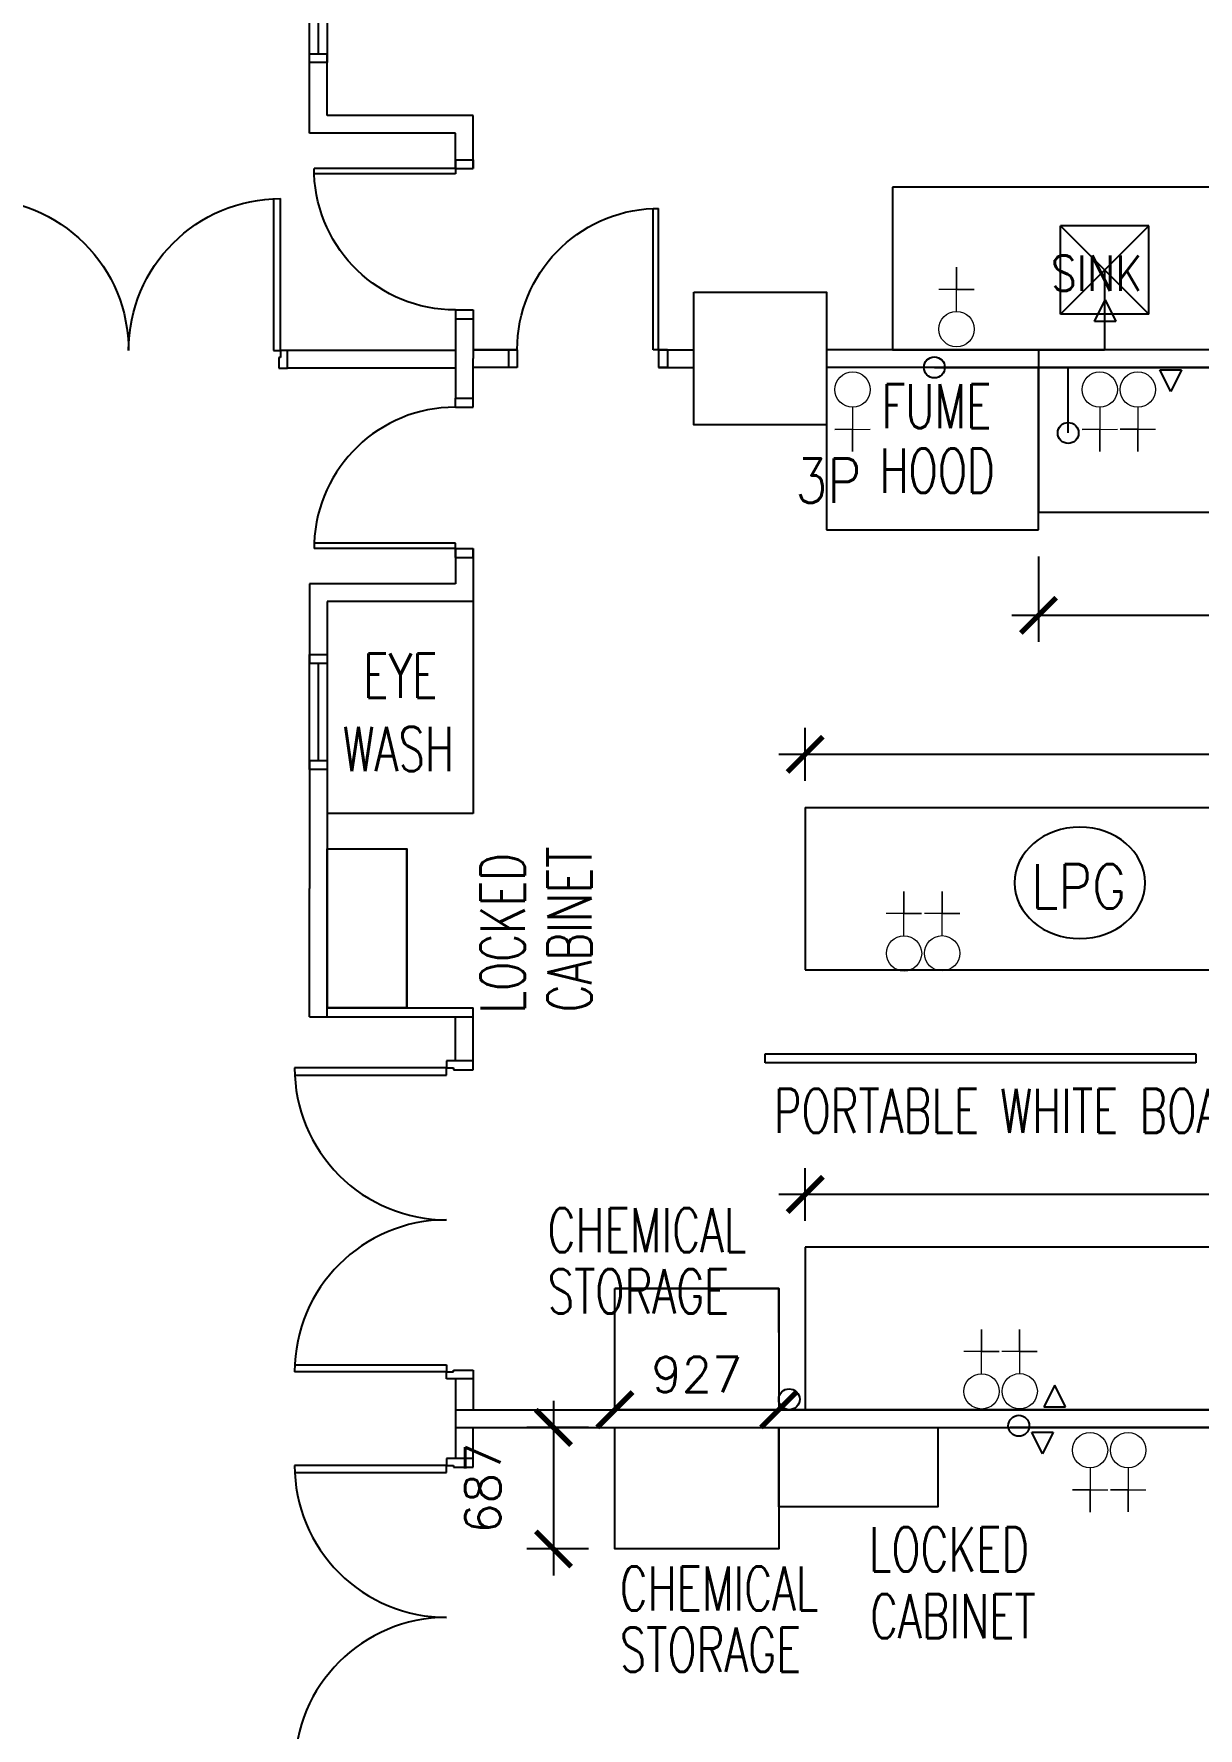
# Model space of a CAD drawing. Extents: x 2332957 to 2465864, y -1012926 to -914299.
# Drawn here: x 2416672 to 2423262, y -964489 to -954900 of the extents above; entities that cross this region are included whole.
import ezdxf
from ezdxf.enums import TextEntityAlignment as Align

# ---------------------------------------------------------------- set-up
doc = ezdxf.new("R2010")
doc.units = 0
doc.header["$LTSCALE"] = 15
doc.header["$MEASUREMENT"] = 0
doc.header["$PDMODE"] = 34
doc.layers.get('0').update_dxf_attribs({"linetype": 'CONTINUOUS'})
doc.layers.get('DEFPOINTS').update_dxf_attribs({"linetype": 'CONTINUOUS'})
for name, color, linetype in [('-HR', 4, 'CONTINUOUS'), ('COL', 3, 'CONTINUOUS'), ('DOOR', 5, 'CONTINUOUS'), ('DR', 7, 'CONTINUOUS'), ('DR-T', 7, 'CONTINUOUS'), ('DRAIN', 7, 'CONTINUOUS'), ('FURN', 7, 'CONTINUOUS'), ('LEG-T', 7, 'CONTINUOUS'), ('LINE', 7, 'CONTINUOUS'), ('partition', 7, 'CONTINUOUS'), ('stair', 7, 'CONTINUOUS'), ('WALL', 2, 'CONTINUOUS')]:
    doc.layers.add(name, color=color, linetype=linetype)
doc.layers.add('-POWER', color=31, linetype='CONTINUOUS', lineweight=9)
doc.styles.add('ROMANS', font='romans')
doc.styles.get("Standard").update_dxf_attribs({"font": 'ROMANS.SHX'})
doc.dimstyles.new('STANDARD$0', dxfattribs={"dimscale": 0, "dimtxt": 8, "dimasz": 6, "dimexe": 1, "dimexo": 1, "dimgap": 3, "dimtad": 1, "dimdec": 0, "dimlfac": -1, "dimrnd": 1, "dimzin": 0, "dimdsep": 46, "dimtxsty": 'Standard', "dimcen": 0, "dimclrd": 5, "dimclre": 250, "dimadec": 0, "dimazin": 0, "dimtfac": 1, "dimtdec": 4, "dimtofl": 0, "dimtmove": 0, "dimatfit": 3, "dimfxl": 1, "dimtolj": 1, "dimtzin": 0, "dimarcsym": 0})

# ---------------------------------------------------------------- blocks, each defined once
blk = doc.blocks.new('FG')
at = {"layer": 'LINE', "linetype": 'Continuous'}
for points in [[(0, 0), (50, 0), (50, 100), (0, 100)], [(600, 0), (650, 0), (650, 100), (600, 100)]]:
    blk.add_lwpolyline(points, close=True, dxfattribs=at)
at = {"layer": 'LINE', "color": 5, "linetype": 'Continuous'}
for points in [[(600, 100), (50, 100)], [(50, 0), (600, 0)]]:
    blk.add_lwpolyline(points, dxfattribs=at)
at = {"layer": 'LINE', "color": 1, "linetype": 'Continuous'}
blk.add_lwpolyline([(50, 50), (600, 50)], dxfattribs=at)
blk = doc.blocks.new('D900')
at = {"layer": 'DOOR', "color": 7}
for p, q in [((50, 100), (50, 899.4)), ((80, 899.4), (50, 899.4)), ((80, 100), (80, 899.4)), ((0, 100), (0, 0)), ((0, 100), (50, 100)), ((50, 100), (50, 0)), ((50, 100), (80, 100)), ((850, 100), (850, 0)), ((850, 100), (900, 100)), ((900, 100), (900, 0)), ((0, 0), (50, 0)), ((850, 0), (900, 0))]:
    blk.add_line(p, q, dxfattribs=at)
blk.add_arc((50, 100), 800, 0, 87.8509, dxfattribs=at)
blk = doc.blocks.new('D1800-A')
at = {"layer": 'DR'}
for p, q in [((0, 0), (100, 0)), ((0, -50), (0, 0)), ((100, 0), (100, -40)), ((60, -50), (0, -50)), ((100, -40), (60, -40)), ((60, -40), (60, -50)), ((100, -40), (960, -40)), ((100, -80), (100, -40)), ((959.1, -80), (100, -80)), ((959.1, -1720), (100, -1720)), ((100, -1720), (100, -1760)), ((60, -1750), (0, -1750)), ((0, -1750), (0, -1800)), ((0, -1800), (100, -1800)), ((60, -1760), (60, -1750)), ((100, -1760), (60, -1760)), ((100, -1760), (960, -1760)), ((100, -1800), (100, -1760))]:
    blk.add_line(p, q, dxfattribs=at)
for centre, start, end in [((100, -40), 270.00007, 0), ((100, -1760), 0, 90)]:
    blk.add_arc(centre, 860, start, end, dxfattribs=at)
blk = doc.blocks.new('DR-1800-B')
at = {"layer": 'DR'}
for p, q in [((-50, 0), (0, 0)), ((0, 0), (0, -150)), ((-1800, 0), (-1800, -150)), ((-1750, 0), (-1800, 0)), ((-1750, -110), (-1750, 0)), ((-50, -110), (-50, 0)), ((-1800, -150), (-1760, -150)), ((-1760, -150), (-1760, -110)), ((-1760, -110), (-1750, -110)), ((-1760, -150), (-1760, -1010)), ((-1720, -150), (-1760, -150)), ((-1720, -1009.1), (-1720, -150)), ((-80, -1009.1), (-80, -150)), ((-80, -150), (-40, -150)), ((-40, -110), (-50, -110)), ((-40, -150), (-40, -110)), ((-40, -150), (-40, -1010)), ((0, -150), (-40, -150))]:
    blk.add_line(p, q, dxfattribs=at)
for centre, start, end in [((-1760, -150), 270, 0), ((-40, -150), 180.00007, 270)]:
    blk.add_arc(centre, 860, start, end, dxfattribs=at)
blk = doc.blocks.new('_ARCHTICK')
at = {"color": 0, "linetype": 'ByBlock', "const_width": 0.15}
blk.add_lwpolyline([(-0.5, -0.5), (0.5, 0.5)], dxfattribs=at)
blk = doc.blocks.new('*D356')
at = {"layer": 'DEFPOINTS', "color": 0, "linetype": 'Continuous', "transparency": 16777216}
for p in [(2422357.9, -957707.5), (2429037.9, -957707.5), (2422357.9, -958191)]:
    blk.add_point(p, dxfattribs=at)
at = {"layer": 'FURN', "color": 7, "linetype": 'Continuous', "lineweight": -2, "transparency": 16777216}
for p, q in [((2422357.9, -957857.5), (2422357.9, -958341)), ((2429037.9, -957857.5), (2429037.9, -958341)), ((2429187.9, -958191), (2422207.9, -958191))]:
    blk.add_line(p, q, dxfattribs=at)
at = {"layer": 'FURN', "color": 7, "linetype": 'Continuous', "lineweight": -2, "transparency": 16777216, "xscale": 200, "yscale": 200, "zscale": 200, "rotation": 180}
blk.add_blockref('_ARCHTICK', (2422357.9, -958191), dxfattribs=at)
at = {"layer": 'FURN', "color": 7, "linetype": 'Continuous', "lineweight": -2, "transparency": 16777216, "xscale": 200, "yscale": 200, "zscale": 200}
blk.add_blockref('_ARCHTICK', (2429037.9, -958191), dxfattribs=at)
at = {"layer": 'FURN', "color": 7, "linetype": 'Continuous', "transparency": 16777216, "insert": (2425697.9, -957991), "char_height": 200, "attachment_point": 5, "style": 'ROMANS'}
blk.add_mtext('\\A1;6680', dxfattribs=at)
blk = doc.blocks.new('*D359')
at = {"layer": 'DEFPOINTS', "color": 0, "linetype": 'Continuous', "transparency": 16777216}
for p in [(2428287.9, -958977), (2421037.9, -959277.5), (2428287.9, -959277.5)]:
    blk.add_point(p, dxfattribs=at)
at = {"layer": 'FURN', "color": 7, "linetype": 'Continuous', "lineweight": -2, "transparency": 16777216}
for p, q in [((2421037.9, -959127.5), (2421037.9, -958827)), ((2428287.9, -959127.5), (2428287.9, -958827)), ((2420887.9, -958977), (2428437.9, -958977))]:
    blk.add_line(p, q, dxfattribs=at)
at = {"layer": 'FURN', "color": 7, "linetype": 'Continuous', "lineweight": -2, "transparency": 16777216, "xscale": 200, "yscale": 200, "zscale": 200, "rotation": 180}
blk.add_blockref('_ARCHTICK', (2421037.9, -958977), dxfattribs=at)
at = {"layer": 'FURN', "color": 7, "linetype": 'Continuous', "lineweight": -2, "transparency": 16777216, "xscale": 200, "yscale": 200, "zscale": 200}
blk.add_blockref('_ARCHTICK', (2428287.9, -958977), dxfattribs=at)
at = {"layer": 'FURN', "color": 7, "linetype": 'Continuous', "transparency": 16777216, "insert": (2424662.9, -958777), "char_height": 200, "attachment_point": 5, "style": 'ROMANS'}
blk.add_mtext('\\A1;7250', dxfattribs=at)
blk = doc.blocks.new('*D361')
at = {"layer": 'DEFPOINTS', "color": 0, "linetype": 'Continuous', "transparency": 16777216}
for p in [(2421037.9, -961469), (2421037.9, -961767.5), (2429037.9, -961767.5)]:
    blk.add_point(p, dxfattribs=at)
at = {"layer": 'FURN', "color": 7, "linetype": 'Continuous', "lineweight": -2, "transparency": 16777216}
for p, q in [((2421037.9, -961617.5), (2421037.9, -961319)), ((2429037.9, -961617.5), (2429037.9, -961319)), ((2429187.9, -961469), (2420887.9, -961469))]:
    blk.add_line(p, q, dxfattribs=at)
at = {"layer": 'FURN', "color": 7, "linetype": 'Continuous', "lineweight": -2, "transparency": 16777216, "xscale": 200, "yscale": 200, "zscale": 200, "rotation": 180}
blk.add_blockref('_ARCHTICK', (2421037.9, -961469), dxfattribs=at)
at = {"layer": 'FURN', "color": 7, "linetype": 'Continuous', "lineweight": -2, "transparency": 16777216, "xscale": 200, "yscale": 200, "zscale": 200}
blk.add_blockref('_ARCHTICK', (2429037.9, -961469), dxfattribs=at)
at = {"layer": 'FURN', "color": 7, "linetype": 'Continuous', "transparency": 16777216, "insert": (2425037.9, -961269), "char_height": 200, "attachment_point": 5, "style": 'ROMANS'}
blk.add_mtext('\\A1;8000', dxfattribs=at)
blk = doc.blocks.new('*D362')
at = {"layer": 'DEFPOINTS', "color": 0, "linetype": 'Continuous', "transparency": 16777216}
for p in [(2419960.9, -962787.5), (2419613, -963475), (2419960.9, -963475)]:
    blk.add_point(p, dxfattribs=at)
at = {"layer": 'FURN', "color": 7, "linetype": 'Continuous', "lineweight": -2, "transparency": 16777216}
for p, q in [((2419613, -962637.5), (2419613, -963625)), ((2419810.9, -962787.5), (2419463, -962787.5)), ((2419810.9, -963475), (2419463, -963475))]:
    blk.add_line(p, q, dxfattribs=at)
at = {"layer": 'FURN', "color": 7, "linetype": 'Continuous', "lineweight": -2, "transparency": 16777216, "xscale": 200, "yscale": 200, "zscale": 200}
for p, rotation in [((2419613, -962787.5), 90), ((2419613, -963475), 270)]:
    blk.add_blockref('_ARCHTICK', p, dxfattribs=dict(at, rotation=rotation))
at = {"layer": 'FURN', "color": 7, "linetype": 'Continuous', "transparency": 16777216, "insert": (2419213, -963131.2), "char_height": 200, "attachment_point": 5, "rotation": 90, "style": 'ROMANS'}
blk.add_mtext('\\A1;687', dxfattribs=at)
blk = doc.blocks.new('*D363')
at = {"layer": 'DEFPOINTS', "color": 0, "linetype": 'Continuous', "transparency": 16777216}
for p in [(2420887.9, -962687.5), (2420887.9, -962687.5), (2419960.9, -962787.5)]:
    blk.add_point(p, dxfattribs=at)
at = {"layer": 'FURN', "color": 7, "linetype": 'Continuous', "lineweight": -2, "transparency": 16777216}
for p, q in [((2419960.9, -962637.5), (2419960.9, -962537.5)), ((2419810.9, -962687.5), (2421037.9, -962687.5)), ((2420887.9, -962837.5), (2420887.9, -962837.5))]:
    blk.add_line(p, q, dxfattribs=at)
at = {"layer": 'FURN', "color": 7, "linetype": 'Continuous', "lineweight": -2, "transparency": 16777216, "xscale": 200, "yscale": 200, "zscale": 200, "rotation": 180}
blk.add_blockref('_ARCHTICK', (2419960.9, -962687.5), dxfattribs=at)
at = {"layer": 'FURN', "color": 7, "linetype": 'Continuous', "lineweight": -2, "transparency": 16777216, "xscale": 200, "yscale": 200, "zscale": 200}
blk.add_blockref('_ARCHTICK', (2420887.9, -962687.5), dxfattribs=at)
at = {"layer": 'FURN', "color": 7, "linetype": 'Continuous', "transparency": 16777216, "insert": (2420424.4, -962487.5), "char_height": 200, "attachment_point": 5, "style": 'ROMANS'}
blk.add_mtext('\\A1;927', dxfattribs=at)

msp = doc.modelspace()

# ---------------------------------------------------------------- linework, layer by layer
at = {"layer": '-HR', "color": 0, "linetype": 'Continuous'}
for p, q in [((2422357.9, -956787.5), (2421157.9, -956787.5)), ((2421157.9, -956787.5), (2421157.9, -957707.5)), ((2422357.9, -957707.5), (2422357.9, -956787.5)), ((2421157.9, -957707.5), (2422357.9, -957707.5)), ((2418332.9, -959512.5), (2418332.9, -960412.5)), ((2418232.9, -960462.5), (2419157.9, -960462.5)), ((2418332.9, -960412.5), (2419157.9, -960412.5)), ((2418332.9, -960412.5), (2418782.9, -960412.5)), ((2419057.9, -960593), (2419057.9, -960462.5)), ((2419157.9, -960712.5), (2419157.9, -960412.5)), ((2419057.9, -960712.5), (2419057.9, -960593)), ((2420987.9, -962687.5), (2420887.9, -962687.5)), ((2421037.9, -962687.5), (2420987.9, -962687.5))]:
    msp.add_line(p, q, dxfattribs=at)
at = {"layer": '-POWER', "color": 0, "linetype": 'Continuous'}
for p, q in [((2421894.4, -956470.8), (2421894.1, -956220.8)), ((2421894.1, -956220.8), (2421894.3, -956345.8)), ((2421994.3, -956345.7), (2421794.3, -956345.9)), ((2421894.3, -956345.8), (2421994.3, -956345.7)), ((2421306.1, -957013), (2421306.4, -957263)), ((2422705.1, -957013), (2422705.4, -957263)), ((2422920.8, -957012.8), (2422921.1, -957262.8)), ((2421206.2, -957138.1), (2421406.2, -957137.9)), ((2421306.2, -957138), (2421206.2, -957138.1)), ((2421306.4, -957263), (2421306.2, -957138)), ((2422605.2, -957138.1), (2422805.2, -957137.9)), ((2422705.2, -957138), (2422605.2, -957138.1)), ((2422705.4, -957263), (2422705.2, -957138)), ((2422820.9, -957137.9), (2423020.9, -957137.7)), ((2422920.9, -957137.8), (2422820.9, -957137.9)), ((2422921.1, -957262.8), (2422920.9, -957137.8)), ((2421597.1, -960004), (2421596.9, -959754)), ((2421596.9, -959754), (2421597, -959879)), ((2421812.8, -960003.8), (2421812.5, -959753.8)), ((2421812.5, -959753.8), (2421812.7, -959878.8)), ((2421697, -959878.9), (2421497, -959879.1)), ((2421597, -959879), (2421697, -959878.9)), ((2421912.7, -959878.7), (2421712.7, -959878.9)), ((2421812.7, -959878.8), (2421912.7, -959878.7)), ((2422036.2, -962483.1), (2422035.9, -962233.1)), ((2422035.9, -962233.1), (2422036, -962358.1)), ((2422251.9, -962482.8), (2422251.6, -962232.8)), ((2422251.6, -962232.8), (2422251.7, -962357.8)), ((2422136, -962357.9), (2421936, -962358.2)), ((2422036, -962358.1), (2422136, -962357.9)), ((2422351.7, -962357.7), (2422151.7, -962357.9)), ((2422251.7, -962357.8), (2422351.7, -962357.7)), ((2422650.1, -963016), (2422650.4, -963266)), ((2422865.8, -963015.8), (2422866.1, -963265.8)), ((2422550.2, -963141.1), (2422750.2, -963140.9)), ((2422650.2, -963141), (2422550.2, -963141.1)), ((2422650.4, -963266), (2422650.2, -963141)), ((2422765.9, -963140.9), (2422965.9, -963140.7)), ((2422865.9, -963140.8), (2422765.9, -963140.9)), ((2422866.1, -963265.8), (2422865.9, -963140.8))]:
    msp.add_line(p, q, dxfattribs=at)
for centre in [(2421894.5, -956570.8), (2421306, -956913), (2422705, -956913), (2422920.7, -956912.8), (2421597.2, -960104), (2421812.9, -960103.8), (2422036.3, -962583.1), (2422252, -962582.8), (2422650, -962916), (2422865.7, -962915.8)]:
    msp.add_circle(centre, 100, dxfattribs=at)
at = {"color": 0, "linetype": 'Continuous'}
for p, q in [((2419157.9, -955362.5), (2418332.9, -955362.5)), ((2419157.9, -955662.5), (2419157.9, -955362.5)), ((2419057.9, -955462.5), (2418232.9, -955462.5)), ((2419057.9, -955662.5), (2419057.9, -955462.5)), ((2419057.9, -956692), (2418107.9, -956692)), ((2420207.9, -956687.5), (2420407.9, -956687.5)), ((2419057.9, -956792), (2418107.9, -956792)), ((2419057.9, -957812.5), (2419057.9, -958012.5)), ((2419157.9, -957812.5), (2419157.9, -958112.5)), ((2419057.9, -958012.5), (2418232.9, -958012.5)), ((2419157.9, -958112.5), (2418332.9, -958112.5))]:
    msp.add_line(p, q, dxfattribs=at)
at = {"layer": 'COL', "color": 0}
msp.add_lwpolyline([(2420407.9, -956362.5), (2421157.9, -956362.5), (2421157.9, -957112.5), (2420407.9, -957112.5)], close=True, dxfattribs=at)
at = {"layer": 'DR', "color": 0}
for p, q in [((2418232.9, -959012.5), (2418232.9, -959737.5)), ((2418332.9, -959012.5), (2418332.9, -959737.5)), ((2418232.9, -960462.5), (2418232.9, -959737.5)), ((2418332.9, -960462.5), (2418332.9, -959737.5))]:
    msp.add_line(p, q, dxfattribs=at)
at = {"layer": 'DRAIN', "color": 7, "linetype": 'Continuous'}
for p, q in [((2422732.9, -956235.6), (2422732.9, -956687.5)), ((2422675, -956527.6), (2422736, -956405.6)), ((2422736, -956405.6), (2422797, -956527.6)), ((2422797, -956527.6), (2422675, -956527.6)), ((2421769, -956787.5), (2430282.9, -956787.5)), ((2423107, -956924), (2423046, -956802)), ((2423046, -956802), (2423168, -956802)), ((2423168, -956802), (2423107, -956924)), ((2422450, -962549), (2422389, -962671)), ((2422511, -962671), (2422450, -962549)), ((2430282.9, -962687.5), (2421037.9, -962687.5)), ((2422389, -962671), (2422511, -962671)), ((2430282.9, -962787.5), (2422199, -962787.5)), ((2422380.9, -962936.4), (2422320, -962814.3)), ((2422320, -962814.3), (2422442, -962814.5)), ((2422442, -962814.5), (2422380.9, -962936.4))]:
    msp.add_line(p, q, dxfattribs=at)
at = {"layer": 'DRAIN', "color": 0}
msp.add_line((2430282.9, -956787.5), (2421157.9, -956787.5), dxfattribs=at)
at = {"layer": 'DRAIN', "color": 0, "linetype": 'Continuous'}
for p, q in [((2422526.4, -957158.6), (2422526.4, -956787.5)), ((2419157.9, -958112.5), (2419157.9, -959312.5)), ((2419157.9, -959312.5), (2418332.9, -959312.5))]:
    msp.add_line(p, q, dxfattribs=at)
at = {"layer": 'DRAIN', "color": 7}
msp.add_line((2419057.9, -962687.5), (2430282.9, -962687.5), dxfattribs=at)
at = {"layer": 'DRAIN', "color": 1, "linetype": 'Continuous'}
msp.add_line((2421037.9, -962687.5), (2420887.9, -962687.5), dxfattribs=at)
at = {"layer": 'DRAIN', "color": 7, "linetype": 'Continuous'}
for centre in [(2421769, -956787.5), (2422247, -962778.1)]:
    msp.add_circle(centre, 59.4, dxfattribs=at)
at = {"layer": 'DRAIN', "color": 0, "linetype": 'Continuous'}
msp.add_circle((2422526.4, -957158.6), 59.4, dxfattribs=at)
at = {"layer": 'DRAIN', "color": 1, "linetype": 'Continuous'}
msp.add_circle((2420947.4, -962628.1), 59.4, dxfattribs=at)
at = {"layer": 'DRAIN', "color": 0, "linetype": 'Continuous', "extrusion": (0, 0, -1)}
msp.add_ellipse((2422592.4, -959704.6), major_axis=(369.6, 0), ratio=0.853484, dxfattribs=at)
at = {"layer": 'FURN', "color": 0, "linetype": 'Continuous'}
for p, q in [((2429532.9, -955767.5), (2421532.9, -955767.5)), ((2421532.9, -955767.5), (2421532.9, -956687.5)), ((2422482.9, -956485.6), (2422482.9, -955985.6)), ((2422482.9, -955985.6), (2422982.9, -956485.6)), ((2422482.9, -956485.6), (2422982.9, -955985.6)), ((2422982.9, -956485.6), (2422482.9, -955985.6)), ((2422982.9, -955985.6), (2422482.9, -955985.6)), ((2422982.9, -956485.6), (2422982.9, -955985.6)), ((2422982.9, -956485.6), (2422482.9, -956485.6)), ((2421532.9, -956687.5), (2422732.9, -956687.5)), ((2422357.9, -956687.5), (2422357.9, -957607.5)), ((2420207.9, -956787.5), (2420407.9, -956787.5)), ((2422357.9, -957707.5), (2422357.9, -956787.5)), ((2422357.9, -957607.5), (2429037.9, -957607.5)), ((2421037.9, -959277.5), (2428287.9, -959277.5)), ((2421037.9, -959277.5), (2421037.9, -960197.5)), ((2418782.9, -960412.5), (2418782.9, -959512.5)), ((2421037.9, -960197.5), (2428287.9, -960197.5)), ((2420812, -960673), (2423250, -960673)), ((2420812, -960723), (2420812, -960673)), ((2423250, -960673), (2423250, -960723)), ((2423250, -960723), (2420812, -960723)), ((2429037.9, -961767.5), (2421037.9, -961767.5)), ((2421037.9, -961767.5), (2421037.9, -962687.5)), ((2420887.9, -962000), (2419960.9, -962000)), ((2419960.9, -962249.5), (2419960.9, -962000)), ((2420887.9, -962249.5), (2420887.9, -962000))]:
    msp.add_line(p, q, dxfattribs=at)
at = {"layer": 'FURN', "linetype": 'Continuous'}
for p, q in [((2422982.9, -956485.6), (2422482.9, -955985.6)), ((2422482.9, -956485.6), (2422982.9, -955985.6)), ((2422982.9, -956485.6), (2422482.9, -956485.6))]:
    msp.add_line(p, q, dxfattribs=at)
at = {"layer": 'FURN', "color": 0, "linetype": 'Continuous'}
for points in [[(2418332.9, -959512.5), (2418782.9, -959512.5), (2418782.9, -960412.5), (2418332.9, -960412.5)], [(2419960.9, -962000), (2420887.9, -962000), (2420887.9, -962687.5), (2419960.9, -962687.5)], [(2419960.9, -962787.5), (2420887.9, -962787.5), (2420887.9, -963475), (2419960.9, -963475)], [(2420887.9, -963237.5), (2420887.9, -962787.5), (2421787.9, -962787.5), (2421787.9, -963237.5)]]:
    msp.add_lwpolyline(points, close=True, dxfattribs=at)
at = {"layer": 'partition', "color": 0, "linetype": 'Continuous'}
for p, q in [((2419057.9, -956512.5), (2419057.9, -956962.5)), ((2419157.9, -956512.5), (2419157.9, -956737.5)), ((2419157.9, -956962.5), (2419157.9, -956737.5)), ((2419057.9, -962512.5), (2419057.9, -962962.5)), ((2419157.9, -962512.5), (2419157.9, -962687.5)), ((2419157.9, -962962.5), (2419157.9, -962787.5))]:
    msp.add_line(p, q, dxfattribs=at)
at = {"layer": 'partition', "color": 0}
for p, q in [((2419157.9, -956687.5), (2419407.9, -956687.5)), ((2419407.9, -956687.5), (2419157.9, -956687.5)), ((2430282.9, -956687.5), (2421157.9, -956687.5)), ((2419407.9, -956787.5), (2419157.9, -956787.5)), ((2419057.9, -962787.5), (2430282.9, -962787.5))]:
    msp.add_line(p, q, dxfattribs=at)
at = {"layer": 'stair', "color": 0}
for p, q in [((2418232.9, -955462.5), (2418232.9, -955012.5)), ((2418332.9, -955362.5), (2418332.9, -955012.5)), ((2418232.9, -958012.5), (2418232.9, -958462.5)), ((2418332.9, -958112.5), (2418332.9, -958462.5)), ((2418232.9, -959012.5), (2418232.9, -959737.5)), ((2418332.9, -959012.5), (2418332.9, -959737.5)), ((2418232.9, -960462.5), (2418232.9, -959737.5)), ((2418332.9, -960462.5), (2418332.9, -959737.5))]:
    msp.add_line(p, q, dxfattribs=at)

# ---------------------------------------------------------------- block references
at = {"layer": 'DR', "color": 0, "linetype": 'Continuous', "xscale": -1, "rotation": 270.0000000470034}
msp.add_blockref('D1800-A', (2418107.9, -956792), dxfattribs=at)
at = {"layer": 'LINE', "color": 0, "linetype": 'Continuous', "xscale": -1, "rotation": 270}
for p in [(2418232.9, -955062.5), (2418232.9, -959062.5)]:
    msp.add_blockref('FG', p, dxfattribs=at)
at = {"layer": 'stair', "color": 0, "xscale": -1, "rotation": 90}
msp.add_blockref('D900', (2419157.9, -955612.5), dxfattribs=at)
at = {"layer": 'stair', "color": 0, "xscale": -1}
msp.add_blockref('D900', (2420257.9, -956787.5), dxfattribs=at)
at = {"layer": 'stair', "color": 0, "rotation": 90}
msp.add_blockref('D900', (2419157.9, -957862.5), dxfattribs=at)
at = {"layer": 'WALL', "color": 0, "rotation": 270}
for p in [(2419157.9, -962512.5), (2419157.9, -964762.5)]:
    msp.add_blockref('DR-1800-B', p, dxfattribs=at)

# ---------------------------------------------------------------- texts
at = {"layer": '-POWER', "color": 0, "style": 'ROMANS', "width": 0.85}
msp.add_text('3P', height=250, dxfattribs=at).set_placement((2421168.4, -957428.4, 1555), align=Align.MIDDLE)
at = {"layer": 'DR-T', "color": 0, "style": 'ROMANS', "width": 0.7}
for s, p in [('FUME', (2421469.7, -957132)), ('HOOD', (2421458.7, -957497))]:
    msp.add_text(s, height=250, dxfattribs=at).set_placement(p)
at = {"layer": 'DRAIN', "color": 0, "style": 'ROMANS', "width": 0.7}
for s, p in [('EYE', (2418536.7, -958657)), ('WASH', (2418420, -959072))]:
    msp.add_text(s, height=250, dxfattribs=at).set_placement(p)
at = {"layer": 'FURN', "color": 7, "style": 'ROMANS', "width": 0.85}
msp.add_text('SINK', height=200, dxfattribs=at).set_placement((2422428.7, -956354.8))
at = {"layer": 'FURN', "color": 0, "style": 'ROMANS', "width": 0.7}
for s, p in [('CABINET', (2419829, -960437.5)), ('LOCKED ', (2419450, -960444.2))]:
    msp.add_text(s, height=250, rotation=90, dxfattribs=at).set_placement(p)
for s, p in [('PORTABLE WHITE BOARD', (2420859.7, -961120)), ('CHEMICAL', (2419580, -961796)), ('STORAGE', (2419580, -962142)), ('LOCKED ', (2421398.3, -963602)), ('CHEMICAL', (2419988, -963824)), ('CABINET', (2421405, -963981)), ('STORAGE', (2419988, -964170))]:
    msp.add_text(s, height=250, dxfattribs=at).set_placement(p)
at = {"layer": 'LEG-T', "color": 0, "style": 'ROMANS', "width": 0.85}
msp.add_text('LPG', height=250, dxfattribs=at).set_placement((2422584.5, -959724.8, 1555), align=Align.MIDDLE)

# ---------------------------------------------------------------- dimensions: what is measured, and where the dimension line sits
at = {"layer": 'FURN', "color": 0, "linetype": 'Continuous'}
for base, p1, p2, picture, middle in [((2422357.9, -958191), (2429037.9, -957707.5), (2422357.9, -957707.5), '*D356', (2425697.9, -957991)), ((2428287.9, -958977), (2421037.9, -959277.5), (2428287.9, -959277.5), '*D359', (2424662.9, -958777)), ((2421037.9, -961469), (2429037.9, -961767.5), (2421037.9, -961767.5), '*D361', (2425037.9, -961269)), ((2420887.9, -962687.5), (2419960.9, -962787.5), (2420887.9, -962687.5), '*D363', (2420424.4, -962487.5))]:
    dim = msp.add_linear_dim(base=base, p1=p1, p2=p2, dimstyle='STANDARD$0', override={"dimscale": 100, "dimtxt": 2, "dimasz": 2, "dimexe": 1.5, "dimexo": 1.5, "dimgap": 1, "dimtxsty": 'ROMANS', "dimblk": 'ARCHTICK', "dimdle": 1.5, "dimclrd": 7, "dimclre": 7, "dimclrt": 7, "dimtdec": 0, "dimtmove": 2}, dxfattribs=at)
    dim.commit()
    dim.dimension.update_dxf_attribs({"geometry": picture, "text_midpoint": middle})
dim = msp.add_linear_dim(base=(2419613, -963474.9945), p1=(2419960.9272, -962787.4973), p2=(2419960.9272, -963474.9945), angle=90, dimstyle='STANDARD$0', override={"dimscale": 100, "dimtxt": 2, "dimasz": 2, "dimexe": 1.5, "dimexo": 1.5, "dimgap": 1, "dimtxsty": 'ROMANS', "dimblk": 'ARCHTICK', "dimdle": 1.5, "dimclrd": 7, "dimclre": 7, "dimclrt": 7, "dimtdec": 0, "dimtmove": 2}, dxfattribs=at)
dim.commit()
dim.dimension.update_dxf_attribs({"geometry": '*D362', "text_midpoint": (2419213, -963131.2459)})

doc.saveas('drawing.dxf')
